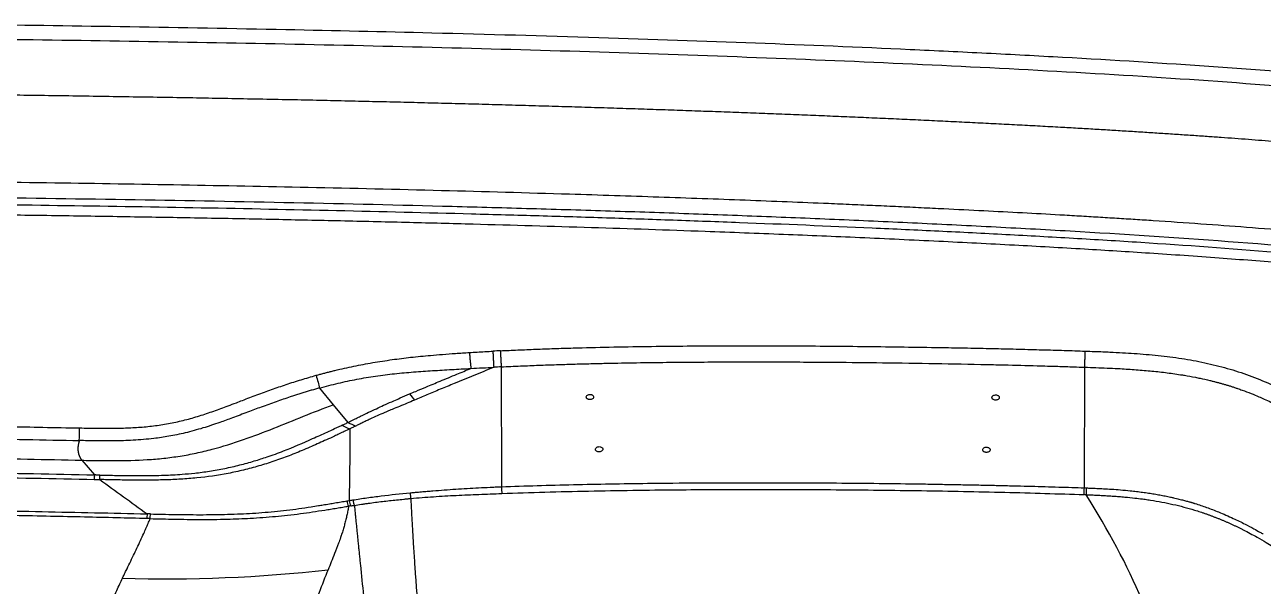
# Model space of a CAD drawing. Extents: x -50 to 28, y -10 to 124.
# Drawn here: x -0.15 to 16.64, y 71.27 to 78.88 of the extents above; entities that cross this region are included whole.
import ezdxf

# ---------------------------------------------------------------- set-up
doc = ezdxf.new("R2010")
doc.units = 0
doc.header["$MEASUREMENT"] = 0
doc.layers.add('GEOMETRY', color=2, linetype='Continuous', lineweight=25)

# ---------------------------------------------------------------- blocks, each defined once
blk = doc.blocks.new('2026 EXCURSION-ENTICE')
at = {"layer": 'GEOMETRY'}
for p, q in [((17.789, -4.685), (17.794, -6.31)), ((25.696, -6.325), (25.701, -4.69)), ((15.327, -4.972), (15.511, -5.198)), ((15.511, -5.198), (15.708, -5.44)), ((12.105, -5.951), (12.273, -6.15)), ((12.272, -6.211), (12.347, -6.213)), ((13.033, -6.679), (12.988, -6.678)), ((13.03, -6.742), (12.985, -6.741))]:
    blk.add_line(p, q, dxfattribs=at)
for points in [[(14.87, -0.117), (13.444, -0.088), (12.042, -0.066), (10.694, -0.049)], [(16.85, -0.162), (16.187, -0.145), (15.526, -0.13), (14.87, -0.117)], [(19.113, -0.226), (18.359, -0.202), (17.603, -0.181), (16.85, -0.162)], [(23.333, -0.387), (21.952, -0.323), (20.535, -0.27), (19.113, -0.226)], [(24.369, -0.437), (24.026, -0.42), (23.681, -0.403), (23.333, -0.387)], [(25.401, -0.492), (25.06, -0.473), (24.716, -0.454), (24.369, -0.437)], [(27.445, -0.619), (26.775, -0.572), (26.094, -0.53), (25.401, -0.492)], [(31.402, -0.986), (30.118, -0.832), (28.803, -0.715), (27.445, -0.619)], [(17.778, -4.467), (17.746, -4.469), (17.713, -4.471), (17.68, -4.472)], [(17.377, -4.707), (17.482, -4.701), (17.588, -4.696), (17.693, -4.69)], [(17.789, -4.685), (17.757, -4.687), (17.725, -4.689), (17.693, -4.69)], [(16.547, -5.053), (16.569, -5.08), (16.591, -5.108), (16.613, -5.136)], [(15.629, -5.477), (15.665, -5.493), (15.7, -5.51), (15.735, -5.527)], [(15.708, -5.44), (15.744, -5.456), (15.78, -5.472), (15.816, -5.488)], [(10.63, -5.656), (11.11, -5.665), (11.589, -5.675), (12.069, -5.684)], [(10.625, -5.92), (11.118, -5.93), (11.611, -5.94), (12.105, -5.951)], [(10.624, -6.178), (11.173, -6.188), (11.723, -6.199), (12.272, -6.211)], [(10.625, -6.117), (11.174, -6.127), (11.724, -6.138), (12.273, -6.15)], [(12.273, -6.15), (12.273, -6.166), (12.272, -6.186), (12.272, -6.211)], [(12.347, -6.213), (12.347, -6.188), (12.348, -6.167), (12.348, -6.152)], [(12.347, -6.213), (12.56, -6.367), (12.774, -6.522), (12.988, -6.678)], [(17.794, -6.31), (18.113, -6.298), (18.763, -6.279), (19.433, -6.268), (19.771, -6.263)], [(17.794, -6.31), (17.795, -6.348), (17.796, -6.379), (17.796, -6.401)], [(19.771, -6.263), (20.229, -6.258), (20.693, -6.255), (21.158, -6.255)], [(20.177, -6.351), (20.503, -6.348), (20.831, -6.346), (21.158, -6.346)], [(21.158, -6.255), (21.551, -6.255), (22.337, -6.258), (23.109, -6.266), (23.486, -6.272)], [(25.692, -6.417), (25.693, -6.394), (25.695, -6.363), (25.696, -6.325)], [(25.696, -6.325), (25.705, -6.325), (25.714, -6.326), (25.723, -6.326)], [(25.723, -6.326), (25.721, -6.363), (25.72, -6.395), (25.719, -6.418)], [(15.698, -6.502), (15.707, -6.5), (15.717, -6.499), (15.726, -6.497)], [(15.721, -6.574), (15.714, -6.556), (15.706, -6.532), (15.698, -6.502)], [(15.726, -6.497), (15.743, -6.495), (15.759, -6.492), (15.776, -6.489)], [(15.726, -6.497), (15.734, -6.527), (15.742, -6.552), (15.749, -6.569)], [(15.776, -6.489), (15.784, -6.52), (15.791, -6.544), (15.798, -6.562)], [(16.553, -6.392), (16.557, -6.425), (16.56, -6.451), (16.563, -6.469)], [(25.719, -6.418), (25.71, -6.418), (25.701, -6.418), (25.692, -6.417)], [(26.477, -7.846), (26.28, -7.37), (26.018, -6.897), (25.719, -6.418)], [(12.988, -6.678), (12.987, -6.702), (12.986, -6.724), (12.985, -6.741)], [(13.03, -6.742), (13.031, -6.725), (13.032, -6.703), (13.033, -6.679)], [(15.749, -6.569), (15.739, -6.571), (15.73, -6.572), (15.721, -6.574)], [(15.749, -6.569), (15.765, -6.567), (15.781, -6.564), (15.798, -6.562)], [(12.654, -7.549), (13.581, -7.577), (14.514, -7.539), (15.441, -7.436)]]:
    blk.add_open_spline(points, degree=3, dxfattribs=at)
for points, knots in [([(31.379, -1.18), (30.722, -1.101), (30.061, -1.033), (28.728, -0.911), (28.055, -0.858), (26.699, -0.763), (26.015, -0.721), (24.635, -0.645), (23.938, -0.61), (22.535, -0.546), (21.829, -0.517), (20.411, -0.464), (19.7, -0.439), (17.565, -0.373), (16.138, -0.338), (14.018, -0.295), (13.314, -0.283), (11.917, -0.261), (11.224, -0.251), (9.852, -0.235), (9.174, -0.228), (7.84, -0.216), (7.184, -0.212), (5.902, -0.204), (5.275, -0.202), (4.366, -0.199), (4.068, -0.198), (3.484, -0.197), (3.198, -0.196), (2.64, -0.196), (2.369, -0.195), (1.841, -0.195), (1.586, -0.195), (1.095, -0.195), (0.859, -0.195), (0.411, -0.195), (0.199, -0.195), (0, -0.195)], [0, 0, 0, 0, 0.0625, 0.0625, 0.125, 0.125, 0.1875, 0.1875, 0.25, 0.25, 0.3125, 0.3125, 0.375, 0.375, 0.5, 0.5, 0.5625, 0.5625, 0.625, 0.625, 0.6875, 0.6875, 0.75, 0.75, 0.8125, 0.8125, 0.84375, 0.84375, 0.875, 0.875, 0.90625, 0.90625, 0.9375, 0.9375, 0.96875, 0.96875, 1, 1, 1, 1]), ([(15.285, -1.074), (15.147, -1.071), (14.87, -1.065), (14.452, -1.057), (14.03, -1.049), (13.605, -1.041), (13.177, -1.034), (12.745, -1.027), (12.31, -1.02), (11.871, -1.013), (11.429, -1.007), (10.984, -1.001), (10.534, -0.996), (10.082, -0.99), (9.626, -0.985), (9.166, -0.981), (8.703, -0.976), (8.237, -0.972), (7.767, -0.969), (7.452, -0.967), (7.294, -0.965)], [0, 0, 0, 0, 0.051866, 0.104166, 0.1569, 0.210068, 0.263669, 0.317705, 0.372175, 0.427079, 0.482417, 0.538189, 0.594395, 0.651036, 0.708111, 0.76562, 0.823563, 0.881941, 0.940753, 1, 1, 1, 1]), ([(19.317, -1.181), (19.2, -1.177), (18.965, -1.17), (18.611, -1.159), (18.254, -1.149), (17.893, -1.138), (17.53, -1.128), (17.163, -1.119), (16.794, -1.109), (16.421, -1.1), (16.045, -1.091), (15.666, -1.083), (15.412, -1.077), (15.285, -1.074)], [0, 0, 0, 0, 0.08709, 0.174943, 0.26356, 0.352941, 0.443086, 0.533995, 0.625667, 0.718104, 0.811305, 0.90527, 1, 1, 1, 1]), ([(23.368, -1.338), (23.27, -1.333), (23.072, -1.324), (22.775, -1.311), (22.475, -1.298), (22.171, -1.285), (21.865, -1.273), (21.557, -1.26), (21.245, -1.248), (20.931, -1.237), (20.613, -1.225), (20.293, -1.214), (19.971, -1.202), (19.645, -1.192), (19.427, -1.184), (19.317, -1.181)], [0, 0, 0, 0, 0.07278, 0.146251, 0.220411, 0.295262, 0.370803, 0.447035, 0.523957, 0.601571, 0.679875, 0.758869, 0.838555, 0.918932, 1, 1, 1, 1]), ([(25.371, -1.44), (25.28, -1.435), (25.096, -1.424), (24.818, -1.41), (24.536, -1.395), (24.25, -1.38), (23.959, -1.366), (23.665, -1.352), (23.468, -1.342), (23.368, -1.338)], [0, 0, 0, 0, 0.136796, 0.275612, 0.416448, 0.559304, 0.704182, 0.85108, 1, 1, 1, 1]), ([(27.361, -1.564), (27.292, -1.559), (27.154, -1.55), (26.944, -1.536), (26.731, -1.522), (26.513, -1.508), (26.292, -1.494), (26.067, -1.48), (25.839, -1.466), (25.606, -1.453), (25.45, -1.444), (25.371, -1.44)], [0, 0, 0, 0, 0.10346, 0.208831, 0.316116, 0.425313, 0.536423, 0.649446, 0.764384, 0.881235, 1, 1, 1, 1]), ([(29.333, -1.722), (29.276, -1.717), (29.162, -1.707), (28.991, -1.692), (28.817, -1.677), (28.641, -1.662), (28.464, -1.647), (28.284, -1.633), (28.103, -1.619), (27.92, -1.605), (27.735, -1.591), (27.549, -1.577), (27.423, -1.569), (27.361, -1.564)], [0, 0, 0, 0, 0.0863005, 0.1735217, 0.2616639, 0.3507275, 0.4407129, 0.5316203, 0.6234502, 0.7162028, 0.8098784, 0.9044774, 1, 1, 1, 1]), ([(-6.269, -2.137), (-6.122, -2.136), (-5.819, -2.135), (-5.355, -2.133), (-4.87, -2.131), (-4.364, -2.129), (-3.837, -2.128), (-3.289, -2.127), (-2.333, -2.125), (-0.963, -2.123), (0.844, -2.123), (2.65, -2.125), (4.471, -2.129), (6.266, -2.136), (8.697, -2.152), (11.663, -2.185), (14.629, -2.237), (16.955, -2.291), (18.339, -2.33), (19.322, -2.361), (19.922, -2.381), (20.513, -2.402), (21.094, -2.423), (21.665, -2.446), (22.042, -2.461), (22.229, -2.469)], [0, 0, 0, 0, 0.015542, 0.031821, 0.048837, 0.06659, 0.08508, 0.104306, 0.12427, 0.185687, 0.248533, 0.31448, 0.375814, 0.440132, 0.503402, 0.631776, 0.752293, 0.815682, 0.876634, 0.898062, 0.919143, 0.939877, 0.960264, 0.980305, 1, 1, 1, 1]), ([(36.643, -38.985), (36.643, -38.954), (36.643, -38.921), (36.643, -38.852), (36.643, -38.816), (36.643, -38.704), (36.643, -38.626), (36.643, -38.472), (36.643, -38.396), (36.643, -38.292), (36.643, -38.259), (36.643, -38.196), (36.643, -38.166), (36.643, -38.111), (36.643, -38.085), (36.643, -38.037), (36.643, -38.014), (36.643, -37.969), (36.643, -37.946), (36.643, -37.902), (36.643, -37.879), (36.643, -37.767), (36.643, -37.678), (36.643, -37.23), (36.643, -36.871), (36.642, -36.148), (36.642, -35.785), (36.641, -35.053), (36.64, -34.685), (36.636, -33.578), (36.633, -32.836), (36.626, -31.733), (36.623, -31.367), (36.617, -30.639), (36.614, -30.277), (36.607, -29.558), (36.604, -29.2), (36.595, -28.484), (36.591, -28.127), (36.577, -27.054), (36.566, -26.339), (36.528, -24.198), (36.497, -22.774), (36.438, -20.634), (36.416, -19.92), (36.38, -18.848), (36.367, -18.49), (36.341, -17.775), (36.327, -17.417), (36.297, -16.702), (36.282, -16.344), (36.249, -15.628), (36.232, -15.269), (36.196, -14.553), (36.177, -14.195), (36.137, -13.479), (36.116, -13.121), (36.049, -12.049), (35.999, -11.335), (35.881, -9.907), (35.813, -9.194), (35.723, -8.393), (35.713, -8.304), (35.697, -8.17), (35.692, -8.126), (35.682, -8.037), (35.677, -7.992), (35.665, -7.903), (35.659, -7.858), (35.645, -7.768), (35.637, -7.724), (35.621, -7.636), (35.613, -7.592), (35.595, -7.504), (35.585, -7.459), (35.492, -7.062), (35.374, -6.717), (35.071, -6.059), (34.886, -5.746), (34.456, -5.162), (34.212, -4.892), (33.673, -4.406), (33.379, -4.191), (32.753, -3.824), (32.422, -3.672), (31.907, -3.497), (31.732, -3.448), (31.467, -3.387), (31.379, -3.369), (31.245, -3.345), (31.2, -3.337), (31.11, -3.324), (31.065, -3.318), (30.998, -3.309), (30.976, -3.306), (30.931, -3.301), (30.909, -3.299), (30.864, -3.293), (30.842, -3.291), (30.796, -3.285), (30.773, -3.283), (30.702, -3.274), (30.653, -3.269), (30.554, -3.258), (30.505, -3.252), (30.435, -3.244), (30.411, -3.242), (30.366, -3.237), (30.344, -3.234), (30.277, -3.227), (30.232, -3.222), (30.099, -3.208), (30.01, -3.198), (29.208, -3.116), (28.494, -3.054), (27.066, -2.944), (26.352, -2.898), (25.459, -2.845), (25.28, -2.835), (24.922, -2.815), (24.744, -2.806), (24.208, -2.777), (23.852, -2.76), (23.144, -2.726), (22.791, -2.71), (22.088, -2.679), (21.737, -2.665), (21.036, -2.637), (20.684, -2.624), (19.979, -2.599), (19.625, -2.587), (18.914, -2.564), (18.557, -2.554), (17.841, -2.533), (17.484, -2.523), (16.41, -2.495), (15.694, -2.478), (14.261, -2.448), (13.544, -2.435), (12.109, -2.411), (11.392, -2.401), (9.959, -2.383), (9.243, -2.375), (8.169, -2.366), (7.811, -2.363), (7.274, -2.359), (7.095, -2.358), (6.734, -2.356), (6.552, -2.355), (6.182, -2.353), (5.995, -2.352), (5.617, -2.35), (5.425, -2.349), (4.845, -2.347), (4.451, -2.346), (3.863, -2.344), (3.668, -2.344), (3.279, -2.343), (3.087, -2.343), (2.706, -2.342), (2.518, -2.342), (2.146, -2.341), (1.963, -2.341), (1.6, -2.34), (1.42, -2.34), (1.062, -2.34), (0.884, -2.34), (0.347, -2.34), (-0.011, -2.34), (-1.085, -2.34), (-1.8, -2.34), (-3.232, -2.343), (-3.947, -2.344), (-5.379, -2.349), (-6.094, -2.352), (-7.526, -2.361), (-8.241, -2.366), (-9.674, -2.38), (-10.391, -2.388), (-11.827, -2.407), (-12.546, -2.418), (-13.983, -2.443), (-14.701, -2.457), (-16.136, -2.488), (-16.853, -2.506), (-17.747, -2.53), (-17.926, -2.535), (-18.284, -2.546), (-18.463, -2.551), (-18.999, -2.567), (-19.355, -2.578), (-20.064, -2.602), (-20.415, -2.615), (-21.116, -2.641), (-21.464, -2.654), (-22.161, -2.683), (-22.51, -2.697), (-23.209, -2.729), (-23.561, -2.745), (-24.268, -2.78), (-24.623, -2.799), (-25.159, -2.828), (-25.338, -2.838), (-25.695, -2.859), (-25.874, -2.87), (-26.41, -2.903), (-26.768, -2.926), (-27.483, -2.976), (-27.841, -3.003), (-28.557, -3.061), (-28.914, -3.092), (-29.45, -3.142), (-29.628, -3.16), (-29.895, -3.187), (-29.984, -3.196), (-30.118, -3.21), (-30.163, -3.215), (-30.229, -3.222), (-30.252, -3.224), (-30.297, -3.229), (-30.321, -3.232), (-30.391, -3.239), (-30.44, -3.245), (-30.54, -3.256), (-30.59, -3.262), (-30.688, -3.273), (-30.735, -3.278), (-30.827, -3.289), (-30.871, -3.294), (-30.938, -3.302), (-30.96, -3.305), (-31.005, -3.31), (-31.027, -3.313), (-31.095, -3.322), (-31.14, -3.328), (-31.274, -3.349), (-31.363, -3.366), (-31.807, -3.459), (-32.154, -3.569), (-32.819, -3.858), (-33.137, -4.036), (-33.731, -4.452), (-34.006, -4.691), (-34.503, -5.218), (-34.725, -5.507), (-35.106, -6.124), (-35.265, -6.452), (-35.451, -6.963), (-35.505, -7.136), (-35.572, -7.401), (-35.592, -7.49), (-35.619, -7.624), (-35.627, -7.668), (-35.639, -7.735), (-35.643, -7.758), (-35.65, -7.802), (-35.654, -7.825), (-35.66, -7.869), (-35.663, -7.89), (-35.669, -7.933), (-35.672, -7.955), (-35.677, -8), (-35.68, -8.022), (-35.685, -8.067), (-35.688, -8.089), (-35.701, -8.2), (-35.711, -8.289), (-35.742, -8.556), (-35.761, -8.734), (-35.855, -9.624), (-35.919, -10.338), (-36.03, -11.766), (-36.078, -12.481), (-36.163, -13.91), (-36.201, -14.625), (-36.27, -16.055), (-36.301, -16.77), (-36.358, -18.201), (-36.383, -18.916), (-36.43, -20.345), (-36.45, -21.059), (-36.488, -22.485), (-36.505, -23.197), (-36.535, -24.622), (-36.549, -25.335), (-36.572, -26.763), (-36.583, -27.478), (-36.594, -28.372), (-36.596, -28.551), (-36.6, -28.909), (-36.602, -29.088), (-36.608, -29.625), (-36.612, -29.985), (-36.618, -30.708), (-36.621, -31.072), (-36.626, -31.804), (-36.629, -32.173), (-36.635, -33.282), (-36.638, -34.026), (-36.641, -35.133), (-36.642, -35.5), (-36.643, -36.23), (-36.643, -36.592), (-36.643, -37.313), (-36.643, -37.671), (-36.643, -38.074), (-36.643, -38.119), (-36.643, -38.208), (-36.643, -38.252), (-36.643, -38.338), (-36.643, -38.381), (-36.643, -38.463), (-36.643, -38.502), (-36.643, -38.619), (-36.643, -38.692), (-36.643, -38.837), (-36.643, -38.909), (-36.643, -38.985)], [0, 0, 0, 0, 0.000488, 0.000488, 0.000977, 0.000977, 0.001953, 0.001953, 0.00293, 0.00293, 0.003418, 0.003418, 0.003906, 0.003906, 0.004395, 0.004395, 0.004883, 0.004883, 0.005371, 0.005371, 0.005859, 0.005859, 0.007813, 0.007813, 0.015625, 0.015625, 0.023438, 0.023438, 0.03125, 0.03125, 0.046875, 0.046875, 0.054688, 0.054688, 0.0625, 0.0625, 0.070313, 0.070313, 0.078125, 0.078125, 0.09375, 0.09375, 0.125, 0.125, 0.140625, 0.140625, 0.148438, 0.148438, 0.15625, 0.15625, 0.164063, 0.164063, 0.171875, 0.171875, 0.179688, 0.179688, 0.1875, 0.1875, 0.203125, 0.203125, 0.21875, 0.21875, 0.220703, 0.220703, 0.22168, 0.22168, 0.222656, 0.222656, 0.223633, 0.223633, 0.224609, 0.224609, 0.225586, 0.225586, 0.226563, 0.226563, 0.234375, 0.234375, 0.242188, 0.242188, 0.25, 0.25, 0.257813, 0.257813, 0.265625, 0.265625, 0.269531, 0.269531, 0.271484, 0.271484, 0.272461, 0.272461, 0.273438, 0.273438, 0.273926, 0.273926, 0.274414, 0.274414, 0.274902, 0.274902, 0.275391, 0.275391, 0.276367, 0.276367, 0.277344, 0.277344, 0.277832, 0.277832, 0.27832, 0.27832, 0.279297, 0.279297, 0.28125, 0.28125, 0.296875, 0.296875, 0.3125, 0.3125, 0.316406, 0.316406, 0.320313, 0.320313, 0.328125, 0.328125, 0.335938, 0.335938, 0.34375, 0.34375, 0.351563, 0.351563, 0.359375, 0.359375, 0.367188, 0.367188, 0.375, 0.375, 0.390625, 0.390625, 0.40625, 0.40625, 0.421875, 0.421875, 0.4375, 0.4375, 0.445313, 0.445313, 0.449219, 0.449219, 0.453125, 0.453125, 0.457031, 0.457031, 0.460938, 0.460938, 0.46875, 0.46875, 0.472656, 0.472656, 0.476563, 0.476563, 0.480469, 0.480469, 0.484375, 0.484375, 0.488281, 0.488281, 0.492188, 0.492188, 0.5, 0.5, 0.515625, 0.515625, 0.53125, 0.53125, 0.546875, 0.546875, 0.5625, 0.5625, 0.578125, 0.578125, 0.59375, 0.59375, 0.609375, 0.609375, 0.625, 0.625, 0.628906, 0.628906, 0.632813, 0.632813, 0.640625, 0.640625, 0.648438, 0.648438, 0.65625, 0.65625, 0.664063, 0.664063, 0.671875, 0.671875, 0.679688, 0.679688, 0.683594, 0.683594, 0.6875, 0.6875, 0.695313, 0.695313, 0.703125, 0.703125, 0.710938, 0.710938, 0.714844, 0.714844, 0.716797, 0.716797, 0.717773, 0.717773, 0.718262, 0.718262, 0.71875, 0.71875, 0.719727, 0.719727, 0.720703, 0.720703, 0.72168, 0.72168, 0.722656, 0.722656, 0.723145, 0.723145, 0.723633, 0.723633, 0.724609, 0.724609, 0.726563, 0.726563, 0.734375, 0.734375, 0.742188, 0.742188, 0.75, 0.75, 0.757813, 0.757813, 0.765625, 0.765625, 0.769531, 0.769531, 0.771484, 0.771484, 0.772461, 0.772461, 0.772949, 0.772949, 0.773438, 0.773438, 0.773926, 0.773926, 0.774414, 0.774414, 0.774902, 0.774902, 0.775391, 0.775391, 0.777344, 0.777344, 0.78125, 0.78125, 0.796875, 0.796875, 0.8125, 0.8125, 0.828125, 0.828125, 0.84375, 0.84375, 0.859375, 0.859375, 0.875, 0.875, 0.890625, 0.890625, 0.90625, 0.90625, 0.921875, 0.921875, 0.925781, 0.925781, 0.929688, 0.929688, 0.9375, 0.9375, 0.945313, 0.945313, 0.953125, 0.953125, 0.96875, 0.96875, 0.976563, 0.976563, 0.984375, 0.984375, 0.992188, 0.992188, 0.993164, 0.993164, 0.994141, 0.994141, 0.995117, 0.995117, 0.996094, 0.996094, 0.998047, 0.998047, 1, 1, 1, 1]), ([(10.056, -2.474), (11.277, -2.488), (12.501, -2.506), (14.334, -2.539), (14.946, -2.552), (16.167, -2.579), (16.777, -2.594), (17.693, -2.619), (17.998, -2.627), (18.607, -2.645), (18.912, -2.654), (19.519, -2.674), (19.821, -2.684), (20.423, -2.705), (20.723, -2.716), (21.621, -2.75), (22.218, -2.774), (23.119, -2.815), (23.42, -2.829), (24.025, -2.858), (24.329, -2.874), (24.786, -2.898), (24.938, -2.906), (25.243, -2.923), (25.395, -2.932), (25.852, -2.958), (26.156, -2.977), (27.069, -3.036), (27.678, -3.079), (28.894, -3.179), (29.502, -3.235), (30.146, -3.303), (30.203, -3.309), (30.26, -3.316), (30.298, -3.32), (30.317, -3.322), (30.374, -3.328), (30.413, -3.332), (30.493, -3.341), (30.535, -3.346), (30.619, -3.355), (30.661, -3.36), (30.743, -3.37), (30.783, -3.374), (30.86, -3.383), (30.898, -3.388), (30.973, -3.397), (31.011, -3.401), (31.124, -3.416), (31.199, -3.428), (31.349, -3.455), (31.423, -3.47), (31.646, -3.519), (31.793, -3.559), (32.228, -3.696), (32.51, -3.812), (33.05, -4.092), (33.308, -4.256), (33.791, -4.624), (34.017, -4.829), (34.43, -5.276), (34.616, -5.517), (34.946, -6.027), (35.089, -6.297), (35.326, -6.856), (35.42, -7.146), (35.497, -7.479), (35.505, -7.517), (35.521, -7.591), (35.528, -7.628), (35.542, -7.702), (35.548, -7.739), (35.561, -7.813), (35.567, -7.85), (35.583, -7.963), (35.591, -8.039), (35.609, -8.19), (35.618, -8.266), (35.661, -8.645), (35.694, -8.948), (35.785, -9.859), (35.838, -10.467), (35.933, -11.684), (35.975, -12.292), (36.031, -13.206), (36.049, -13.511), (36.083, -14.121), (36.099, -14.426), (36.146, -15.342), (36.175, -15.953), (36.214, -16.868), (36.227, -17.173), (36.251, -17.783), (36.263, -18.088), (36.296, -19.003), (36.316, -19.612), (36.354, -20.829), (36.371, -21.438), (36.402, -22.653), (36.416, -23.261), (36.442, -24.477), (36.454, -25.084), (36.475, -26.301), (36.484, -26.911), (36.497, -27.825), (36.501, -28.13), (36.507, -28.588), (36.508, -28.74), (36.512, -29.045), (36.513, -29.198), (36.518, -29.656), (36.521, -29.962), (36.527, -30.578), (36.529, -30.887), (36.534, -31.509), (36.536, -31.822), (36.54, -32.449), (36.542, -32.764), (36.547, -33.709), (36.549, -34.341), (36.551, -35.28), (36.552, -35.592), (36.553, -36.213), (36.553, -36.521), (36.553, -37.136), (36.553, -37.441), (36.553, -37.823), (36.553, -37.899), (36.553, -37.994), (36.553, -38.014), (36.553, -38.054), (36.553, -38.075), (36.553, -38.119), (36.553, -38.142), (36.553, -38.191), (36.553, -38.217), (36.553, -38.299), (36.553, -38.359), (36.553, -38.485), (36.553, -38.551), (36.553, -38.683), (36.553, -38.749), (36.553, -38.873), (36.553, -38.932), (36.553, -38.985)], [0, 0, 0, 0, 0.0625, 0.0625, 0.09375, 0.09375, 0.125, 0.125, 0.140625, 0.140625, 0.15625, 0.15625, 0.171875, 0.171875, 0.1875, 0.1875, 0.21875, 0.21875, 0.234375, 0.234375, 0.25, 0.25, 0.257813, 0.257813, 0.265625, 0.265625, 0.28125, 0.28125, 0.3125, 0.3125, 0.34375, 0.34375, 0.345703, 0.34668, 0.34668, 0.347656, 0.347656, 0.349609, 0.349609, 0.351563, 0.351563, 0.353516, 0.353516, 0.355469, 0.355469, 0.357422, 0.357422, 0.359375, 0.359375, 0.363281, 0.363281, 0.367188, 0.367188, 0.375, 0.375, 0.390625, 0.390625, 0.40625, 0.40625, 0.421875, 0.421875, 0.4375, 0.4375, 0.453125, 0.453125, 0.46875, 0.46875, 0.470703, 0.470703, 0.472656, 0.472656, 0.474609, 0.474609, 0.476563, 0.476563, 0.480469, 0.480469, 0.484375, 0.484375, 0.5, 0.5, 0.53125, 0.53125, 0.5625, 0.5625, 0.578125, 0.578125, 0.59375, 0.59375, 0.625, 0.625, 0.640625, 0.640625, 0.65625, 0.65625, 0.6875, 0.6875, 0.71875, 0.71875, 0.75, 0.75, 0.78125, 0.78125, 0.8125, 0.8125, 0.828125, 0.828125, 0.835938, 0.835938, 0.84375, 0.84375, 0.859375, 0.859375, 0.875, 0.875, 0.890625, 0.890625, 0.90625, 0.90625, 0.9375, 0.9375, 0.953125, 0.953125, 0.96875, 0.96875, 0.984375, 0.984375, 0.988281, 0.988281, 0.989258, 0.989258, 0.990234, 0.990234, 0.991211, 0.991211, 0.992188, 0.992188, 0.994141, 0.994141, 0.996094, 0.996094, 0.998047, 0.998047, 1, 1, 1, 1]), ([(22.229, -2.469), (22.335, -2.474), (22.546, -2.483), (22.862, -2.497), (23.175, -2.511), (23.484, -2.526), (23.87, -2.544), (24.326, -2.567), (24.85, -2.594), (25.194, -2.614), (25.363, -2.623)], [0, 0, 0, 0, 0.101689, 0.202392, 0.30211, 0.400843, 0.498591, 0.670781, 0.837917, 1, 1, 1, 1]), ([(36.411, -38.985), (36.411, -38.679), (36.411, -38.067), (36.412, -36.843), (36.41, -34.701), (36.397, -31.601), (36.361, -27.931), (36.301, -24.26), (36.226, -21.225), (36.148, -18.778), (36.078, -16.943), (36.009, -15.42), (35.946, -14.197), (35.894, -13.269), (35.837, -12.361), (35.773, -11.437), (35.701, -10.532), (35.62, -9.618), (35.543, -8.864), (35.486, -8.358), (35.46, -8.131), (35.446, -8.019), (35.434, -7.918), (35.407, -7.742), (35.361, -7.504), (35.284, -7.207), (35.175, -6.867), (35.021, -6.489), (34.811, -6.08), (34.565, -5.692), (34.286, -5.327), (33.975, -4.989), (33.635, -4.68), (33.268, -4.402), (32.878, -4.159), (32.468, -3.951), (32.042, -3.781), (31.601, -3.649), (31.264, -3.58), (31.036, -3.547), (30.921, -3.533), (30.806, -3.52), (30.655, -3.502), (30.466, -3.481), (30.018, -3.431), (29.333, -3.362), (28.427, -3.281), (27.505, -3.209), (26.6, -3.146), (25.675, -3.089), (24.722, -3.035), (23.707, -2.984), (22.664, -2.935), (21.608, -2.891), (20.396, -2.845), (18.992, -2.797), (17.656, -2.759), (16.54, -2.73), (15.662, -2.709), (14.767, -2.69), (13.856, -2.672), (12.929, -2.656), (11.985, -2.641), (11.025, -2.627), (10.38, -2.62), (10.054, -2.616)], [0, 0, 0, 0, 0.015644, 0.031241, 0.062484, 0.12499, 0.18948, 0.249903, 0.312402, 0.344459, 0.374904, 0.406177, 0.422271, 0.437447, 0.453604, 0.4687, 0.484738, 0.499957, 0.515584, 0.523397, 0.525969, 0.527234, 0.529182, 0.531134, 0.536345, 0.541547, 0.546756, 0.554567, 0.562377, 0.570188, 0.577998, 0.585809, 0.593619, 0.601429, 0.60924, 0.617052, 0.624863, 0.632667, 0.640482, 0.642436, 0.64441, 0.646417, 0.648326, 0.652187, 0.656099, 0.67136, 0.68735, 0.702509, 0.718598, 0.733641, 0.749825, 0.767306, 0.785537, 0.803139, 0.821254, 0.847494, 0.874831, 0.889505, 0.904457, 0.919687, 0.935194, 0.950979, 0.967041, 0.983382, 1, 1, 1, 1]), ([(25.363, -2.623), (25.451, -2.628), (25.625, -2.638), (25.883, -2.654), (26.137, -2.669), (26.385, -2.685), (26.765, -2.709), (27.268, -2.744), (27.905, -2.791), (28.533, -2.842), (29.063, -2.888), (29.483, -2.928), (29.801, -2.959), (30.113, -2.992), (30.319, -3.014), (30.422, -3.025)], [0, 0, 0, 0, 0.052009, 0.103023, 0.15304, 0.202062, 0.250089, 0.377815, 0.500245, 0.627607, 0.750499, 0.814356, 0.877225, 0.939106, 1, 1, 1, 1]), ([(15.281, -4.8), (15.298, -4.795), (15.332, -4.786), (15.383, -4.772), (15.434, -4.759), (15.485, -4.746), (15.561, -4.727), (15.663, -4.703), (15.833, -4.667), (16.049, -4.626), (16.306, -4.587), (16.568, -4.554), (16.796, -4.532), (16.999, -4.515), (17.174, -4.502), (17.296, -4.494), (17.358, -4.49)], [0, 0, 0, 0, 0.0254767, 0.0507105, 0.0757026, 0.1004538, 0.1249653, 0.1876084, 0.249957, 0.3729989, 0.4998321, 0.6201893, 0.7497675, 0.8267364, 0.910145, 1, 1, 1, 1]), ([(17.358, -4.49), (17.393, -4.488), (17.463, -4.484), (17.57, -4.478), (17.643, -4.474), (17.68, -4.472)], [0, 0, 0, 0, 0.319869, 0.653202, 1, 1, 1, 1]), ([(17.358, -4.49), (17.36, -4.511), (17.362, -4.531), (17.365, -4.572), (17.367, -4.591), (17.37, -4.628), (17.372, -4.646), (17.375, -4.678), (17.376, -4.692), (17.377, -4.707)], [0, 0, 0, 0, 0.25, 0.25, 0.5, 0.5, 0.75, 0.75, 1, 1, 1, 1]), ([(17.693, -4.69), (17.692, -4.676), (17.691, -4.661), (17.69, -4.629), (17.688, -4.611), (17.686, -4.574), (17.685, -4.554), (17.683, -4.514), (17.682, -4.493), (17.68, -4.472)], [0, 0, 0, 0, 0.25, 0.25, 0.5, 0.5, 0.75, 0.75, 1, 1, 1, 1]), ([(17.778, -4.467), (17.817, -4.465), (17.896, -4.462), (18.015, -4.456), (18.135, -4.451), (18.258, -4.446), (18.382, -4.442), (18.508, -4.437), (18.636, -4.433), (18.884, -4.426), (19.262, -4.416), (19.919, -4.405), (20.768, -4.398), (21.613, -4.399), (22.305, -4.404), (22.809, -4.409), (23.312, -4.416), (23.76, -4.423), (24.152, -4.43), (24.486, -4.437), (24.808, -4.445), (25.119, -4.453), (25.418, -4.462), (25.613, -4.468), (25.709, -4.472)], [0, 0, 0, 0, 0.014768, 0.029761, 0.044977, 0.060418, 0.076082, 0.091972, 0.108085, 0.124424, 0.185954, 0.251036, 0.372979, 0.507183, 0.570295, 0.634801, 0.697976, 0.760566, 0.804161, 0.846279, 0.886922, 0.92609, 0.963782, 1, 1, 1, 1]), ([(17.778, -4.467), (17.779, -4.488), (17.78, -4.509), (17.782, -4.549), (17.783, -4.569), (17.785, -4.606), (17.786, -4.624), (17.788, -4.656), (17.788, -4.671), (17.789, -4.685)], [0, 0, 0, 0, 0.25, 0.25, 0.5, 0.5, 0.75, 0.75, 1, 1, 1, 1]), ([(25.701, -4.69), (25.702, -4.675), (25.702, -4.66), (25.704, -4.628), (25.704, -4.611), (25.705, -4.573), (25.706, -4.554), (25.708, -4.513), (25.708, -4.492), (25.709, -4.472)], [0, 0, 0, 0, 0.25, 0.25, 0.5, 0.5, 0.75, 0.75, 1, 1, 1, 1]), ([(25.709, -4.472), (25.751, -4.473), (25.83, -4.476), (25.941, -4.48), (26.068, -4.486), (26.21, -4.493), (26.428, -4.506), (26.696, -4.529), (27.015, -4.569), (27.328, -4.626), (27.634, -4.702), (27.933, -4.798), (28.221, -4.916), (28.501, -5.055), (28.77, -5.213), (29.032, -5.391), (29.284, -5.584), (29.532, -5.794), (29.717, -5.966), (29.847, -6.094), (29.925, -6.172), (30.002, -6.252), (30.078, -6.333), (30.155, -6.416), (30.205, -6.472), (30.23, -6.5)], [0, 0, 0, 0, 0.024395, 0.046042, 0.064942, 0.098471, 0.129076, 0.19239, 0.254911, 0.316724, 0.377959, 0.438782, 0.499399, 0.559439, 0.620931, 0.681217, 0.744196, 0.805944, 0.870347, 0.891493, 0.91282, 0.934331, 0.956029, 0.977917, 1, 1, 1, 1]), ([(17.693, -4.69), (17.647, -4.709), (17.556, -4.746), (17.421, -4.802), (17.286, -4.857), (17.134, -4.919), (16.966, -4.988), (16.786, -5.063), (16.67, -5.112), (16.613, -5.136)], [0, 0, 0, 0, 0.127005, 0.252665, 0.37703, 0.500146, 0.675585, 0.842062, 1, 1, 1, 1]), ([(17.789, -4.685), (17.833, -4.683), (17.92, -4.679), (18.049, -4.673), (18.175, -4.668), (18.299, -4.663), (18.419, -4.659), (18.537, -4.655), (18.652, -4.651), (18.764, -4.648), (18.873, -4.645), (18.978, -4.642), (19.081, -4.64), (19.181, -4.637), (19.277, -4.635), (19.476, -4.631), (19.778, -4.626), (20.185, -4.622), (20.593, -4.619), (20.866, -4.618), (21.002, -4.618)], [0, 0, 0, 0, 0.041029, 0.081214, 0.120538, 0.158985, 0.196542, 0.233195, 0.268933, 0.303744, 0.337618, 0.370547, 0.402521, 0.433533, 0.463576, 0.492643, 0.618802, 0.745516, 0.872632, 1, 1, 1, 1]), ([(21.002, -4.618), (21.068, -4.618), (21.199, -4.618), (21.395, -4.618), (21.592, -4.618), (21.788, -4.619), (22.026, -4.62), (22.416, -4.623), (22.979, -4.629), (23.671, -4.639), (24.221, -4.65), (24.682, -4.66), (25.001, -4.668), (25.315, -4.677), (25.53, -4.684), (25.651, -4.688), (25.701, -4.69)], [0, 0, 0, 0, 0.0418263, 0.0836555, 0.1254749, 0.1672717, 0.2090325, 0.276965, 0.4162361, 0.568798, 0.7185997, 0.7674685, 0.8629668, 0.9225106, 0.9680204, 1, 1, 1, 1]), ([(25.701, -4.69), (25.752, -4.692), (25.853, -4.695), (26.004, -4.701), (26.176, -4.709), (26.371, -4.721), (26.585, -4.739), (26.794, -4.761), (26.949, -4.783), (27.085, -4.805), (27.173, -4.821), (27.288, -4.844), (27.354, -4.859), (27.397, -4.869)], [0, 0, 0, 0, 0.0890737, 0.1772982, 0.2646717, 0.3930617, 0.5188805, 0.6419413, 0.7633223, 0.7937333, 0.8826078, 0.9215071, 1, 1, 1, 1]), ([(12.072, -5.513), (12.113, -5.514), (12.182, -5.515), (12.321, -5.518), (12.487, -5.519), (12.693, -5.515), (12.897, -5.504), (13.1, -5.484), (13.302, -5.452), (13.501, -5.407), (13.698, -5.351), (13.893, -5.285), (14.059, -5.224), (14.189, -5.175), (14.319, -5.125), (14.446, -5.077), (14.577, -5.028), (14.676, -4.992), (14.775, -4.958), (14.875, -4.924), (14.976, -4.891), (15.078, -4.859), (15.179, -4.829), (15.247, -4.81), (15.281, -4.8)], [0, 0, 0, 0, 0.036626, 0.062765, 0.125168, 0.187136, 0.248784, 0.310284, 0.371658, 0.432988, 0.494591, 0.556616, 0.619076, 0.654927, 0.681878, 0.744963, 0.777778, 0.808301, 0.840616, 0.871902, 0.904378, 0.93655, 0.968422, 1, 1, 1, 1]), ([(15.281, -4.8), (15.289, -4.832), (15.298, -4.864), (15.314, -4.923), (15.321, -4.949), (15.327, -4.972)], [0, 0, 0, 0, 0.5, 0.5, 1, 1, 1, 1]), ([(15.327, -4.972), (15.41, -4.949), (15.494, -4.927), (15.662, -4.887), (15.747, -4.869), (15.916, -4.837), (16.001, -4.823), (16.172, -4.798), (16.258, -4.787), (16.43, -4.769), (16.516, -4.761), (16.688, -4.748), (16.774, -4.742), (16.946, -4.731), (17.033, -4.726), (17.205, -4.716), (17.291, -4.711), (17.377, -4.707)], [0, 0, 0, 0, 0.125, 0.125, 0.25, 0.25, 0.375, 0.375, 0.5, 0.5, 0.625, 0.625, 0.75, 0.75, 0.875, 0.875, 1, 1, 1, 1]), ([(16.547, -5.053), (16.575, -5.041), (16.649, -5.009), (16.787, -4.951), (16.972, -4.874), (17.175, -4.79), (17.314, -4.733), (17.377, -4.707)], [0, 0, 0, 0, 0.101002, 0.26734, 0.499042, 0.771819, 1, 1, 1, 1]), ([(27.397, -4.869), (27.411, -4.873), (27.44, -4.88), (27.482, -4.891), (27.524, -4.902), (27.567, -4.914), (27.609, -4.926), (27.65, -4.938), (27.692, -4.951), (27.733, -4.965), (27.781, -4.981), (27.856, -5.007), (27.952, -5.043), (28.052, -5.085), (28.171, -5.137), (28.311, -5.204), (28.539, -5.328), (28.836, -5.516), (29.192, -5.785), (29.481, -6.039), (29.698, -6.248), (29.823, -6.376), (29.922, -6.481), (29.997, -6.561), (30.046, -6.616), (30.071, -6.643)], [0, 0, 0, 0, 0.013477, 0.026928, 0.040355, 0.053758, 0.06714, 0.080502, 0.093846, 0.107174, 0.120486, 0.139936, 0.180205, 0.215588, 0.239589, 0.298943, 0.358532, 0.479065, 0.62174, 0.768039, 0.833121, 0.898893, 0.932411, 0.96611, 1, 1, 1, 1]), ([(15.327, -4.972), (15.308, -4.977), (15.271, -4.987), (15.214, -5.003), (15.158, -5.02), (15.101, -5.037), (15.044, -5.055), (14.986, -5.074), (14.884, -5.107), (14.734, -5.158), (14.541, -5.228), (14.345, -5.302), (14.157, -5.373), (13.956, -5.446), (13.743, -5.517), (13.512, -5.581), (13.29, -5.627), (13.054, -5.662), (12.805, -5.682), (12.542, -5.69), (12.299, -5.689), (12.143, -5.686), (12.069, -5.684)], [0, 0, 0, 0, 0.017328, 0.034764, 0.052312, 0.069973, 0.087752, 0.105652, 0.123675, 0.183912, 0.247061, 0.305925, 0.371162, 0.425691, 0.496741, 0.571281, 0.638721, 0.699313, 0.783323, 0.861249, 0.933539, 1, 1, 1, 1]), ([(12.105, -5.951), (12.178, -5.953), (12.252, -5.954), (12.4, -5.956), (12.474, -5.956), (12.695, -5.956), (12.843, -5.952), (13.065, -5.938), (13.139, -5.932), (13.287, -5.916), (13.361, -5.906), (13.508, -5.883), (13.581, -5.869), (13.726, -5.838), (13.798, -5.821), (14.013, -5.764), (14.154, -5.719), (14.433, -5.622), (14.57, -5.57), (14.841, -5.463), (14.976, -5.408), (15.243, -5.301), (15.377, -5.248), (15.511, -5.198)], [0, 0, 0, 0, 0.0625, 0.0625, 0.125, 0.125, 0.25, 0.25, 0.3125, 0.3125, 0.375, 0.375, 0.4375, 0.4375, 0.5, 0.5, 0.625, 0.625, 0.75, 0.75, 0.875, 0.875, 1, 1, 1, 1]), ([(15.708, -5.44), (15.718, -5.435), (15.74, -5.425), (15.774, -5.408), (15.807, -5.392), (15.839, -5.376), (15.873, -5.359), (15.934, -5.329), (16.018, -5.289), (16.12, -5.241), (16.225, -5.193), (16.324, -5.149), (16.434, -5.101), (16.505, -5.071), (16.547, -5.053)], [0, 0, 0, 0, 0.036101, 0.077287, 0.123561, 0.154163, 0.194597, 0.248463, 0.372836, 0.497874, 0.613824, 0.748162, 0.851437, 1, 1, 1, 1]), ([(16.613, -5.136), (16.579, -5.151), (16.513, -5.179), (16.412, -5.221), (16.333, -5.253), (16.265, -5.281), (16.198, -5.309), (16.108, -5.348), (16.026, -5.386), (15.967, -5.414), (15.935, -5.43), (15.901, -5.447), (15.863, -5.466), (15.831, -5.481), (15.816, -5.488)], [0, 0, 0, 0, 0.125313, 0.250454, 0.375381, 0.418038, 0.501283, 0.627134, 0.752063, 0.814948, 0.851886, 0.876916, 0.945615, 1, 1, 1, 1]), ([(19.003, -5.128), (19.008, -5.128), (19.02, -5.124), (19.036, -5.113), (19.044, -5.099), (19.042, -5.085), (19.036, -5.075), (19.028, -5.068), (19.022, -5.065), (19.018, -5.063), (19.017, -5.062), (19.016, -5.062), (19.016, -5.062), (19.015, -5.062), (19.014, -5.062), (19.013, -5.061), (19.009, -5.06), (18.999, -5.058), (18.984, -5.058), (18.965, -5.063), (18.949, -5.074), (18.942, -5.089), (18.943, -5.103), (18.949, -5.113), (18.958, -5.12), (18.963, -5.123), (18.967, -5.125), (18.969, -5.125), (18.969, -5.125), (18.97, -5.126), (18.971, -5.126), (18.972, -5.126), (18.976, -5.128), (18.987, -5.13), (18.997, -5.129), (19.003, -5.128)], [0, 0, 0, 0, 0.048972, 0.124917, 0.203261, 0.249698, 0.312172, 0.343445, 0.374898, 0.382719, 0.386628, 0.39054, 0.391715, 0.39289, 0.395242, 0.398382, 0.406262, 0.437651, 0.500058, 0.549099, 0.624877, 0.703628, 0.749617, 0.812021, 0.84343, 0.874728, 0.882573, 0.88651, 0.89046, 0.892441, 0.894422, 0.898372, 0.906235, 0.937512, 1, 1, 1, 1]), ([(24.481, -5.135), (24.483, -5.136), (24.49, -5.137), (24.503, -5.136), (24.521, -5.132), (24.535, -5.122), (24.543, -5.109), (24.543, -5.1), (24.541, -5.093), (24.54, -5.09), (24.539, -5.089), (24.539, -5.088), (24.538, -5.087), (24.537, -5.085), (24.535, -5.082), (24.53, -5.077), (24.52, -5.071), (24.507, -5.066), (24.487, -5.065), (24.466, -5.069), (24.451, -5.08), (24.443, -5.093), (24.442, -5.102), (24.444, -5.109), (24.445, -5.112), (24.446, -5.113), (24.447, -5.114), (24.447, -5.115), (24.448, -5.116), (24.451, -5.12), (24.455, -5.125), (24.465, -5.131), (24.474, -5.134), (24.481, -5.135)], [0, 0, 0, 0, 0.02532, 0.067124, 0.125301, 0.20107, 0.250062, 0.312502, 0.328152, 0.343796, 0.347726, 0.351667, 0.355622, 0.359577, 0.375277, 0.406575, 0.437947, 0.500321, 0.545263, 0.624993, 0.700867, 0.74972, 0.81209, 0.827739, 0.84352, 0.847458, 0.851385, 0.855303, 0.859216, 0.874845, 0.906286, 0.937546, 1, 1, 1, 1]), ([(10.633, -5.486), (10.788, -5.489), (11.102, -5.494), (11.582, -5.504), (11.907, -5.51), (12.072, -5.513)], [0, 0, 0, 0, 0.322187, 0.65552, 1, 1, 1, 1]), ([(12.069, -5.684), (12.069, -5.665), (12.07, -5.639), (12.071, -5.58), (12.072, -5.547), (12.072, -5.513)], [0, 0, 0, 0, 0.5, 0.5, 1, 1, 1, 1]), ([(15.735, -5.527), (15.711, -5.538), (15.663, -5.56), (15.594, -5.593), (15.513, -5.631), (15.423, -5.673), (15.286, -5.735), (15.118, -5.809), (14.913, -5.891), (14.709, -5.965), (14.503, -6.03), (14.297, -6.085), (14.018, -6.146), (13.734, -6.187), (13.445, -6.209), (13.226, -6.218), (13.007, -6.222), (12.787, -6.221), (12.601, -6.218), (12.455, -6.215), (12.382, -6.213), (12.347, -6.213)], [0, 0, 0, 0, 0.023565, 0.045885, 0.066991, 0.101395, 0.132972, 0.198173, 0.261286, 0.324786, 0.385926, 0.447563, 0.508338, 0.630074, 0.691384, 0.752927, 0.814618, 0.876438, 0.938318, 0.970723, 1, 1, 1, 1]), ([(12.348, -6.152), (12.424, -6.153), (12.569, -6.156), (12.771, -6.159), (12.984, -6.159), (13.211, -6.155), (13.437, -6.144), (13.644, -6.125), (13.837, -6.1), (14.041, -6.063), (14.244, -6.017), (14.435, -5.964), (14.633, -5.901), (14.899, -5.804), (15.169, -5.688), (15.398, -5.583), (15.51, -5.532), (15.576, -5.501), (15.61, -5.486), (15.629, -5.477)], [0, 0, 0, 0, 0.066047, 0.126533, 0.176437, 0.251492, 0.324017, 0.374, 0.43301, 0.494848, 0.556325, 0.616818, 0.670838, 0.741509, 0.869391, 0.934303, 0.967019, 0.980552, 1, 1, 1, 1]), ([(15.629, -5.477), (15.635, -5.474), (15.646, -5.469), (15.665, -5.46), (15.686, -5.451), (15.7, -5.444), (15.708, -5.44)], [0, 0, 0, 0, 0.203543, 0.438052, 0.703537, 1, 1, 1, 1]), ([(15.735, -5.527), (15.736, -5.56), (15.736, -5.626), (15.736, -5.724), (15.736, -5.819), (15.735, -5.913), (15.735, -6.016), (15.733, -6.13), (15.732, -6.255), (15.729, -6.377), (15.727, -6.457), (15.726, -6.497)], [0, 0, 0, 0, 0.101615, 0.20111, 0.298561, 0.394028, 0.487555, 0.618004, 0.746936, 0.874305, 1, 1, 1, 1]), ([(15.816, -5.488), (15.808, -5.492), (15.795, -5.498), (15.775, -5.508), (15.755, -5.517), (15.742, -5.524), (15.735, -5.527)], [0, 0, 0, 0, 0.293761, 0.49718, 0.762088, 1, 1, 1, 1]), ([(12.069, -5.684), (12.068, -5.688), (12.065, -5.696), (12.062, -5.708), (12.059, -5.719), (12.057, -5.73), (12.055, -5.74), (12.054, -5.751), (12.052, -5.76), (12.051, -5.77), (12.051, -5.779), (12.05, -5.788), (12.05, -5.797), (12.05, -5.805), (12.051, -5.813), (12.051, -5.821), (12.052, -5.829), (12.053, -5.836), (12.054, -5.843), (12.055, -5.849), (12.057, -5.856), (12.058, -5.862), (12.06, -5.868), (12.062, -5.874), (12.063, -5.879), (12.065, -5.884), (12.067, -5.889), (12.069, -5.894), (12.071, -5.899), (12.073, -5.903), (12.075, -5.907), (12.077, -5.911), (12.079, -5.915), (12.081, -5.918), (12.083, -5.922), (12.085, -5.925), (12.087, -5.928), (12.089, -5.931), (12.091, -5.934), (12.093, -5.936), (12.095, -5.939), (12.096, -5.941), (12.098, -5.943), (12.099, -5.945), (12.101, -5.947), (12.102, -5.948), (12.103, -5.95), (12.104, -5.951), (12.105, -5.951)], [0, 0, 0, 0, 0.036155, 0.0718569, 0.1069175, 0.1413344, 0.1751061, 0.2082313, 0.2407093, 0.2725394, 0.303721, 0.3342538, 0.3641375, 0.3933718, 0.4219564, 0.4498913, 0.4771762, 0.5038109, 0.5297952, 0.5551289, 0.5798119, 0.6038438, 0.6272246, 0.6499539, 0.6720316, 0.6934576, 0.7142316, 0.7343535, 0.7538232, 0.7726406, 0.7908058, 0.8083189, 0.8251802, 0.8413898, 0.8569478, 0.8718545, 0.88611, 0.8997145, 0.9126683, 0.9249716, 0.9366244, 0.9476271, 0.9579797, 0.9676826, 0.9767359, 0.9851398, 0.9928944, 1, 1, 1, 1]), ([(19.129, -5.836), (19.137, -5.835), (19.149, -5.831), (19.162, -5.82), (19.167, -5.81), (19.168, -5.802), (19.167, -5.797), (19.167, -5.794), (19.166, -5.792), (19.166, -5.791), (19.165, -5.791), (19.165, -5.79), (19.165, -5.789), (19.164, -5.788), (19.162, -5.785), (19.157, -5.779), (19.146, -5.772), (19.128, -5.766), (19.106, -5.766), (19.087, -5.773), (19.074, -5.784), (19.068, -5.794), (19.068, -5.802), (19.068, -5.807), (19.069, -5.81), (19.07, -5.812), (19.07, -5.813), (19.07, -5.813), (19.07, -5.814), (19.071, -5.815), (19.071, -5.816), (19.073, -5.819), (19.078, -5.825), (19.089, -5.832), (19.108, -5.838), (19.121, -5.838), (19.129, -5.836)], [0, 0, 0, 0, 0.078542, 0.124855, 0.187292, 0.218715, 0.234359, 0.250126, 0.258012, 0.261939, 0.263899, 0.265857, 0.26977, 0.27368, 0.281499, 0.312944, 0.375363, 0.424106, 0.500044, 0.577614, 0.624818, 0.687293, 0.718564, 0.73434, 0.750055, 0.757876, 0.761785, 0.76374, 0.765696, 0.769611, 0.773533, 0.781407, 0.812803, 0.875202, 0.924346, 1, 1, 1, 1]), ([(24.38, -5.775), (24.378, -5.775), (24.371, -5.774), (24.358, -5.774), (24.342, -5.778), (24.327, -5.787), (24.32, -5.798), (24.318, -5.806), (24.318, -5.81), (24.318, -5.812), (24.318, -5.813), (24.318, -5.814), (24.319, -5.815), (24.319, -5.818), (24.321, -5.822), (24.324, -5.827), (24.33, -5.833), (24.34, -5.839), (24.352, -5.843), (24.364, -5.845), (24.377, -5.845), (24.394, -5.841), (24.409, -5.832), (24.416, -5.821), (24.418, -5.813), (24.418, -5.809), (24.418, -5.807), (24.417, -5.806), (24.417, -5.805), (24.417, -5.804), (24.417, -5.803), (24.416, -5.801), (24.415, -5.797), (24.411, -5.792), (24.405, -5.786), (24.395, -5.779), (24.386, -5.776), (24.38, -5.775)], [0, 0, 0, 0, 0.025451, 0.062794, 0.125082, 0.187403, 0.249781, 0.281047, 0.296714, 0.304612, 0.308551, 0.312478, 0.320305, 0.328111, 0.343733, 0.375125, 0.402857, 0.444528, 0.500058, 0.524894, 0.562662, 0.625035, 0.687394, 0.749701, 0.780947, 0.7967, 0.804522, 0.808426, 0.810767, 0.812328, 0.820134, 0.82796, 0.843718, 0.874955, 0.902745, 0.944453, 1, 1, 1, 1]), ([(12.348, -6.152), (12.342, -6.152), (12.336, -6.151), (12.323, -6.151), (12.316, -6.151), (12.303, -6.151), (12.297, -6.151), (12.285, -6.15), (12.279, -6.15), (12.273, -6.15)], [0, 0, 0, 0, 0.25, 0.25, 0.5, 0.5, 0.75, 0.75, 1, 1, 1, 1]), ([(16.553, -6.392), (16.573, -6.39), (16.611, -6.387), (16.663, -6.382), (16.72, -6.377), (16.785, -6.372), (16.889, -6.363), (17.018, -6.353), (17.173, -6.342), (17.328, -6.332), (17.483, -6.324), (17.609, -6.318), (17.713, -6.313), (17.765, -6.311), (17.794, -6.31)], [0, 0, 0, 0, 0.050352, 0.092018, 0.124967, 0.188119, 0.249956, 0.37495, 0.499936, 0.624927, 0.749942, 0.874971, 0.928107, 1, 1, 1, 1]), ([(17.796, -6.401), (18.184, -6.387), (18.577, -6.376), (19.372, -6.36), (19.773, -6.354), (20.177, -6.351)], [0, 0, 0, 0, 0.5, 0.5, 1, 1, 1, 1]), ([(21.158, -6.346), (21.549, -6.346), (21.94, -6.347), (22.718, -6.353), (23.105, -6.357), (23.869, -6.369), (24.247, -6.376), (24.985, -6.394), (25.345, -6.405), (25.692, -6.417)], [0, 0, 0, 0, 0.25, 0.25, 0.5, 0.5, 0.75, 0.75, 1, 1, 1, 1]), ([(23.486, -6.272), (23.563, -6.273), (23.715, -6.276), (23.939, -6.28), (24.158, -6.284), (24.371, -6.288), (24.578, -6.293), (24.779, -6.298), (24.974, -6.303), (25.163, -6.308), (25.346, -6.314), (25.523, -6.319), (25.639, -6.323), (25.696, -6.325)], [0, 0, 0, 0, 0.104043, 0.205594, 0.304597, 0.400999, 0.494756, 0.585829, 0.674185, 0.759798, 0.842647, 0.922717, 1, 1, 1, 1]), ([(25.723, -6.326), (25.744, -6.327), (25.791, -6.329), (25.869, -6.332), (25.962, -6.337), (26.069, -6.343), (26.19, -6.352), (26.302, -6.363), (26.403, -6.374), (26.486, -6.384), (26.566, -6.395), (26.644, -6.408), (26.719, -6.421), (26.792, -6.435), (26.84, -6.445), (26.864, -6.45)], [0, 0, 0, 0, 0.054857, 0.123181, 0.204437, 0.297997, 0.403157, 0.519174, 0.593895, 0.666445, 0.736922, 0.805423, 0.872042, 0.936872, 1, 1, 1, 1]), ([(13.033, -6.679), (13.143, -6.681), (13.309, -6.685), (13.53, -6.688), (13.707, -6.689), (13.875, -6.688), (14.047, -6.685), (14.209, -6.68), (14.435, -6.669), (14.713, -6.648), (14.991, -6.615), (15.19, -6.586), (15.298, -6.568), (15.381, -6.555), (15.456, -6.542), (15.538, -6.528), (15.617, -6.515), (15.672, -6.506), (15.698, -6.502)], [0, 0, 0, 0, 0.123054, 0.185097, 0.247483, 0.319796, 0.373294, 0.439879, 0.500124, 0.626893, 0.752425, 0.814626, 0.852831, 0.87656, 0.909241, 0.938332, 0.969932, 1, 1, 1, 1]), ([(15.776, -6.489), (15.84, -6.479), (15.905, -6.469), (16.034, -6.451), (16.099, -6.442), (16.293, -6.418), (16.422, -6.405), (16.553, -6.392)], [0, 0, 0, 0, 0.25, 0.25, 0.5, 0.5, 1, 1, 1, 1]), ([(15.798, -6.562), (15.829, -6.557), (15.861, -6.552), (15.909, -6.545), (15.924, -6.543), (15.948, -6.539), (15.956, -6.538), (15.972, -6.536), (15.98, -6.535), (16.02, -6.53), (16.052, -6.525), (16.116, -6.517), (16.148, -6.513), (16.243, -6.502), (16.307, -6.495), (16.403, -6.485), (16.435, -6.482), (16.483, -6.477), (16.499, -6.475), (16.531, -6.472), (16.547, -6.471), (16.563, -6.469)], [0, 0, 0, 0, 0.125, 0.125, 0.1875, 0.1875, 0.21875, 0.21875, 0.25, 0.25, 0.375, 0.375, 0.5, 0.5, 0.75, 0.75, 0.875, 0.875, 0.9375, 0.9375, 1, 1, 1, 1]), ([(16.563, -6.469), (16.666, -6.46), (16.768, -6.452), (16.974, -6.438), (17.077, -6.432), (17.282, -6.421), (17.385, -6.417), (17.59, -6.409), (17.693, -6.405), (17.796, -6.401)], [0, 0, 0, 0, 0.25, 0.25, 0.5, 0.5, 0.75, 0.75, 1, 1, 1, 1]), ([(16.563, -6.469), (16.565, -6.493), (16.567, -6.54), (16.57, -6.611), (16.574, -6.684), (16.578, -6.759), (16.582, -6.835), (16.587, -6.913), (16.592, -6.992), (16.596, -7.073), (16.602, -7.155), (16.607, -7.239), (16.613, -7.324), (16.619, -7.412), (16.625, -7.5), (16.631, -7.591), (16.638, -7.683), (16.643, -7.745), (16.645, -7.776)], [0, 0, 0, 0, 0.055647, 0.112207, 0.16968, 0.228067, 0.287367, 0.347581, 0.408708, 0.470749, 0.533704, 0.597573, 0.662356, 0.728054, 0.794667, 0.862196, 0.93064, 1, 1, 1, 1]), ([(25.719, -6.418), (25.744, -6.419), (25.795, -6.421), (25.87, -6.424), (25.944, -6.428), (26.018, -6.432), (26.091, -6.437), (26.167, -6.443), (26.264, -6.451), (26.371, -6.462), (26.473, -6.474), (26.545, -6.484), (26.581, -6.49), (26.595, -6.492)], [0, 0, 0, 0, 0.0864583, 0.1719359, 0.256588, 0.3405307, 0.4238462, 0.5065881, 0.6015306, 0.754821, 0.872945, 0.95442, 1, 1, 1, 1]), ([(26.595, -6.492), (26.698, -6.508), (26.799, -6.527), (26.997, -6.571), (27.094, -6.597), (27.19, -6.626)], [0, 0, 0, 0, 0.5, 0.5, 1, 1, 1, 1]), ([(26.864, -6.45), (26.878, -6.453), (26.904, -6.459), (26.943, -6.468), (26.978, -6.477), (27.011, -6.485), (27.041, -6.493), (27.068, -6.5), (27.093, -6.507), (27.114, -6.513), (27.134, -6.519), (27.15, -6.523), (27.164, -6.528), (27.176, -6.531), (27.185, -6.534), (27.191, -6.536), (27.195, -6.537), (27.249, -6.554), (27.357, -6.59), (27.53, -6.656), (27.704, -6.732), (27.863, -6.809), (27.983, -6.873), (28.064, -6.919), (28.106, -6.943), (28.121, -6.951)], [0, 0, 0, 0, 0.031139, 0.06013, 0.087008, 0.111805, 0.134545, 0.155252, 0.173945, 0.190638, 0.205346, 0.218079, 0.228845, 0.237653, 0.244506, 0.24941, 0.252367, 0.253379, 0.37474, 0.502349, 0.662804, 0.793037, 0.893, 0.962175, 1, 1, 1, 1]), ([(12.985, -6.741), (12.849, -6.738), (12.567, -6.731), (12.132, -6.721), (11.67, -6.711), (11.183, -6.701), (10.671, -6.691), (10.064, -6.679), (9.313, -6.666), (8.364, -6.65), (7.67, -6.64), (7.292, -6.635)], [0, 0, 0, 0, 0.071939, 0.148417, 0.229433, 0.314987, 0.405081, 0.499713, 0.634353, 0.801115, 1, 1, 1, 1]), ([(7.293, -6.574), (7.768, -6.581), (8.243, -6.588), (8.955, -6.599), (9.193, -6.603), (9.549, -6.609), (9.667, -6.611), (9.905, -6.615), (10.024, -6.617), (10.26, -6.622), (10.378, -6.624), (10.615, -6.628), (10.733, -6.631), (11.089, -6.637), (11.327, -6.642), (11.801, -6.652), (12.038, -6.657), (12.513, -6.667), (12.75, -6.672), (12.988, -6.678)], [0, 0, 0, 0, 0.25, 0.25, 0.375, 0.375, 0.4375, 0.4375, 0.5, 0.5, 0.5625, 0.5625, 0.625, 0.625, 0.75, 0.75, 0.875, 0.875, 1, 1, 1, 1]), ([(13.03, -6.742), (13.14, -6.745), (13.363, -6.75), (13.713, -6.755), (14.054, -6.751), (14.399, -6.738), (14.67, -6.718), (14.897, -6.695), (15.064, -6.675), (15.232, -6.651), (15.368, -6.63), (15.478, -6.613), (15.558, -6.6), (15.64, -6.586), (15.694, -6.578), (15.721, -6.574)], [0, 0, 0, 0, 0.122369, 0.246701, 0.386425, 0.500287, 0.628028, 0.68834, 0.75445, 0.815528, 0.878325, 0.907903, 0.939354, 0.969714, 1, 1, 1, 1]), ([(15.721, -6.574), (15.719, -6.584), (15.715, -6.604), (15.71, -6.634), (15.703, -6.664), (15.697, -6.695), (15.69, -6.725), (15.683, -6.756), (15.675, -6.786), (15.667, -6.817), (15.658, -6.847), (15.649, -6.878), (15.64, -6.908), (15.631, -6.939), (15.621, -6.969), (15.605, -7.015), (15.576, -7.097), (15.535, -7.206), (15.486, -7.326), (15.456, -7.399), (15.441, -7.436)], [0, 0, 0, 0, 0.036055, 0.07211, 0.108151, 0.144168, 0.180148, 0.216084, 0.251967, 0.287792, 0.323555, 0.359251, 0.394879, 0.430437, 0.465925, 0.501344, 0.58941, 0.75049, 0.875148, 1, 1, 1, 1]), ([(15.798, -6.562), (15.8, -6.583), (15.804, -6.625), (15.811, -6.689), (15.817, -6.754), (15.824, -6.819), (15.831, -6.885), (15.837, -6.952), (15.844, -7.02), (15.851, -7.089), (15.858, -7.158), (15.865, -7.228), (15.872, -7.299), (15.891, -7.483), (15.922, -7.786), (15.966, -8.211), (16.012, -8.645), (16.05, -8.994), (16.08, -9.257), (16.099, -9.429), (16.119, -9.606), (16.14, -9.787), (16.155, -9.909), (16.163, -9.971)], [0, 0, 0, 0, 0.020631, 0.041392, 0.062281, 0.083298, 0.104443, 0.125717, 0.147118, 0.168649, 0.190308, 0.212096, 0.234014, 0.256062, 0.381242, 0.508344, 0.631224, 0.756548, 0.803332, 0.851067, 0.899755, 0.949399, 1, 1, 1, 1]), ([(27.19, -6.626), (27.203, -6.63), (27.228, -6.638), (27.266, -6.65), (27.304, -6.662), (27.341, -6.675), (27.379, -6.689), (27.416, -6.703), (27.453, -6.717), (27.49, -6.731), (27.527, -6.746), (27.564, -6.761), (27.6, -6.776), (27.636, -6.792), (27.672, -6.808), (27.708, -6.825), (27.744, -6.842), (27.78, -6.859), (27.816, -6.876), (27.902, -6.92), (28.019, -6.982), (28.182, -7.075), (28.325, -7.164), (28.484, -7.267), (28.641, -7.374), (28.803, -7.49), (28.973, -7.616), (29.129, -7.738), (29.275, -7.858), (29.378, -7.946), (29.458, -8.016), (29.519, -8.07), (29.579, -8.125), (29.619, -8.163), (29.639, -8.182)], [0, 0, 0, 0, 0.013674, 0.027325, 0.040956, 0.054567, 0.068162, 0.081741, 0.095308, 0.108863, 0.12241, 0.13595, 0.149485, 0.163017, 0.17655, 0.190085, 0.203626, 0.217174, 0.230734, 0.244308, 0.316628, 0.366054, 0.43742, 0.489456, 0.560418, 0.632359, 0.69366, 0.777519, 0.834977, 0.888087, 0.915848, 0.943754, 0.971804, 1, 1, 1, 1]), ([(12.654, -7.549), (12.662, -7.533), (12.678, -7.499), (12.711, -7.431), (12.754, -7.343), (12.803, -7.242), (12.852, -7.14), (12.898, -7.041), (12.939, -6.952), (12.973, -6.875), (13.002, -6.808), (13.021, -6.764), (13.03, -6.742)], [0, 0, 0, 0, 0.0558642, 0.1253133, 0.2506297, 0.3812273, 0.5009843, 0.6282303, 0.750906, 0.8342998, 0.9173312, 1, 1, 1, 1]), ([(11.692, -9.794), (11.703, -9.766), (11.726, -9.709), (11.761, -9.625), (11.795, -9.541), (11.83, -9.457), (11.865, -9.374), (11.899, -9.291), (11.961, -9.142), (12.052, -8.924), (12.171, -8.642), (12.276, -8.398), (12.355, -8.215), (12.416, -8.075), (12.472, -7.947), (12.527, -7.824), (12.575, -7.72), (12.616, -7.631), (12.642, -7.575), (12.654, -7.549)], [0, 0, 0, 0, 0.035872, 0.071778, 0.107718, 0.14369, 0.179696, 0.215734, 0.251806, 0.372575, 0.501974, 0.626612, 0.700048, 0.750997, 0.81825, 0.875311, 0.921551, 0.963127, 1, 1, 1, 1]), ([(15.441, -7.436), (15.4, -7.538), (15.36, -7.641), (15.3, -7.797), (15.281, -7.849), (15.252, -7.928), (15.242, -7.954), (15.222, -8.007), (15.212, -8.034), (15.164, -8.166), (15.125, -8.273), (15.046, -8.489), (15.007, -8.598), (14.888, -8.926), (14.807, -9.147), (14.685, -9.484), (14.643, -9.597), (14.581, -9.768), (14.561, -9.825), (14.529, -9.911), (14.519, -9.94), (14.503, -9.983), (14.498, -9.997), (14.49, -10.019), (14.487, -10.026), (14.482, -10.04), (14.479, -10.048), (14.477, -10.055)], [0, 0, 0, 0, 0.125, 0.125, 0.1875, 0.1875, 0.21875, 0.21875, 0.25, 0.25, 0.375, 0.375, 0.5, 0.5, 0.75, 0.75, 0.875, 0.875, 0.9375, 0.9375, 0.96875, 0.96875, 0.984375, 0.984375, 0.992188, 0.992188, 1, 1, 1, 1])]:
    blk.add_open_spline(points, degree=3, knots=knots, dxfattribs=at)

msp = doc.modelspace()

# ---------------------------------------------------------------- block references
msp.add_blockref('2026 EXCURSION-ENTICE', (-11.482, 78.927))

doc.saveas('drawing.dxf')
